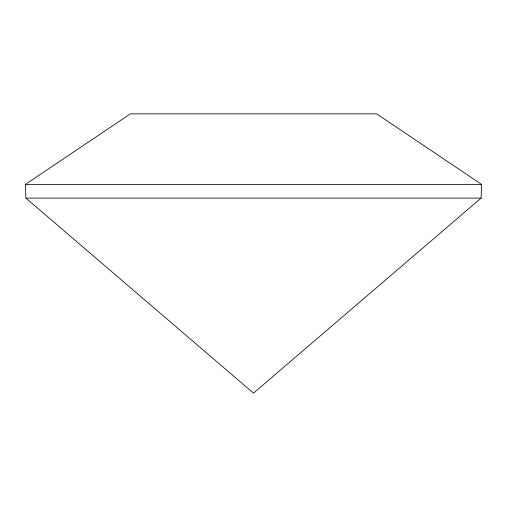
<?xml version="1.0" encoding="UTF-8"?>
<svg xmlns="http://www.w3.org/2000/svg" width="507" height="507" viewBox="0 0 507 507"><rect width="100%" height="100%" fill="white"/><g stroke="black" fill="none" stroke-linecap="round" stroke-linejoin="round"><path stroke-width="0.76" d="M25.413 184.459L481.587 184.459M25.984 198.117L481.016 198.117M481.65 184.459L481.08 198.117L253.5 393.134L25.92 198.117L25.35 184.459L130.331 113.866L376.669 113.866L481.65 184.459"/></g></svg>
